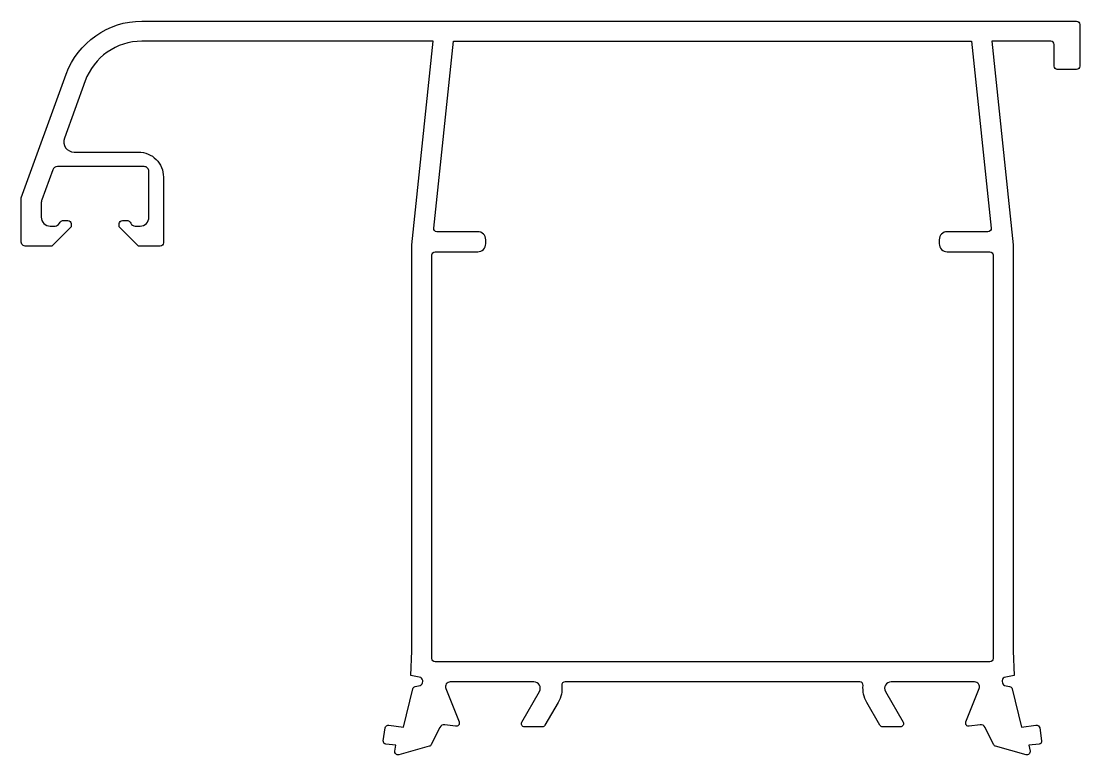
# Model space of a CAD drawing. Extents: x 934 to 999.8, y -31.1 to 14.6.
import ezdxf

# ---------------------------------------------------------------- set-up
doc = ezdxf.new("R2010")
doc.units = 0
doc.header["$LTSCALE"] = 15
doc.layers.get('0').update_dxf_attribs({"linetype": 'CONTINUOUS'})

msp = doc.modelspace()

# ---------------------------------------------------------------- linework, layer by layer
for points in [[(957.732, -29.366), (958.32, -26.97, -0.281335), (958.468, -26.823), (958.778, -26.773, 0.559912), (958.804, -26.262), (958.185, -26.139), (958.249, -24.6), (958.249, -19.6), (958.249, 0.658), (959.583, 13.324), (941.457, 13.324, 0.315299), (937.933, 10.856), (936.637, 7.296, 0.520567), (937.248, 6.424), (941.252, 6.424, -0.414214), (942.802, 4.874), (942.802, 0.774, -0.414214), (942.602, 0.574), (941.252, 0.574), (940.052, 1.774), (940.052, 1.974, -0.414214), (940.252, 2.174), (940.502, 2.174, -0.293253), (940.775, 1.999, 0.293253), (941.047, 1.824), (941.352, 1.824, 0.414214), (941.902, 2.374), (941.902, 5.224, 0.414214), (941.602, 5.524), (936.202, 5.524, 0.315299), (935.92, 5.326), (935.241, 3.461, 0.087489), (935.202, 3.239), (935.202, 2.374, 0.414214), (935.752, 1.824), (936.057, 1.824, 0.293253), (936.329, 1.999, -0.293253), (936.602, 2.174), (936.852, 2.174, -0.414214), (937.052, 1.974), (937.052, 1.774), (935.852, 0.574), (934.252, 0.574, -0.414214), (933.952, 0.874), (933.952, 3.574), (936.758, 11.284, -0.315299), (941.457, 14.574), (999.602, 14.574, -0.414214), (999.802, 14.374), (999.802, 11.774, -0.414214), (999.602, 11.574), (998.402, 11.574, -0.414214), (998.202, 11.774), (998.202, 13.124, 0.414214), (998.002, 13.324), (994.321, 13.324), (995.655, 0.658), (995.655, -19.6), (995.655, -24.6), (995.719, -26.139), (995.1, -26.262, 0.559912), (995.126, -26.773), (995.436, -26.823, -0.281335), (995.584, -26.97), (996.169, -29.353), (997.074, -29.238, -0.426464), (997.309, -29.405), (997.426, -30.197, -0.402069), (997.265, -30.422), (996.638, -30.484), (996.706, -30.841, -0.555633), (996.456, -31.071), (994.567, -30.548, -0.213838), (994.441, -30.443), (993.911, -29.367, 0.325532), (993.598, -29.203), (992.929, -29.301, -0.57735), (992.714, -29.029), (993.539, -26.95, 0.529705), (993.26, -26.539), (988.063, -26.539, 0.57735), (987.716, -27.139), (988.813, -29.039, -0.57735), (988.64, -29.339), (987.543, -29.339, -0.267949), (987.37, -29.239), (986.547, -27.814, -0.157878), (986.322, -26.76, 0.444637), (986.123, -26.539), (967.781, -26.539, 0.444637), (967.582, -26.76, -0.157878), (967.357, -27.814), (966.534, -29.239, -0.267949), (966.361, -29.339), (965.264, -29.339, -0.57735), (965.091, -29.039), (966.188, -27.139, 0.57735), (965.841, -26.539), (960.644, -26.539, 0.529705), (960.365, -26.95), (961.19, -29.029, -0.57735), (960.975, -29.301), (960.306, -29.203, 0.325532), (959.993, -29.367), (959.463, -30.443, -0.213838), (959.337, -30.548), (957.448, -31.071, -0.555633), (957.198, -30.841), (957.266, -30.484), (956.639, -30.422, -0.402069), (956.478, -30.197), (956.595, -29.405, -0.426464), (956.83, -29.238), (957.735, -29.353)], [(994.405, -19.639), (994.405, -25.089, -0.414198), (994.205, -25.289), (959.699, -25.289, -0.414214), (959.499, -25.089), (959.499, 0.024, -0.414214), (959.699, 0.224), (962.349, 0.224, 0.414214), (962.849, 0.724), (962.849, 0.974, 0.414214), (962.349, 1.474), (959.814, 1.474, -0.445296), (959.615, 1.695), (960.84, 13.324), (993.064, 13.324), (994.289, 1.695, -0.445296), (994.09, 1.474), (991.555, 1.474, 0.414214), (991.055, 0.974), (991.055, 0.724, 0.414214), (991.555, 0.224), (994.205, 0.224, -0.414214), (994.405, 0.024), (994.405, -19.639)]]:
    msp.add_lwpolyline(points, format="xyb")

doc.saveas('drawing.dxf')
